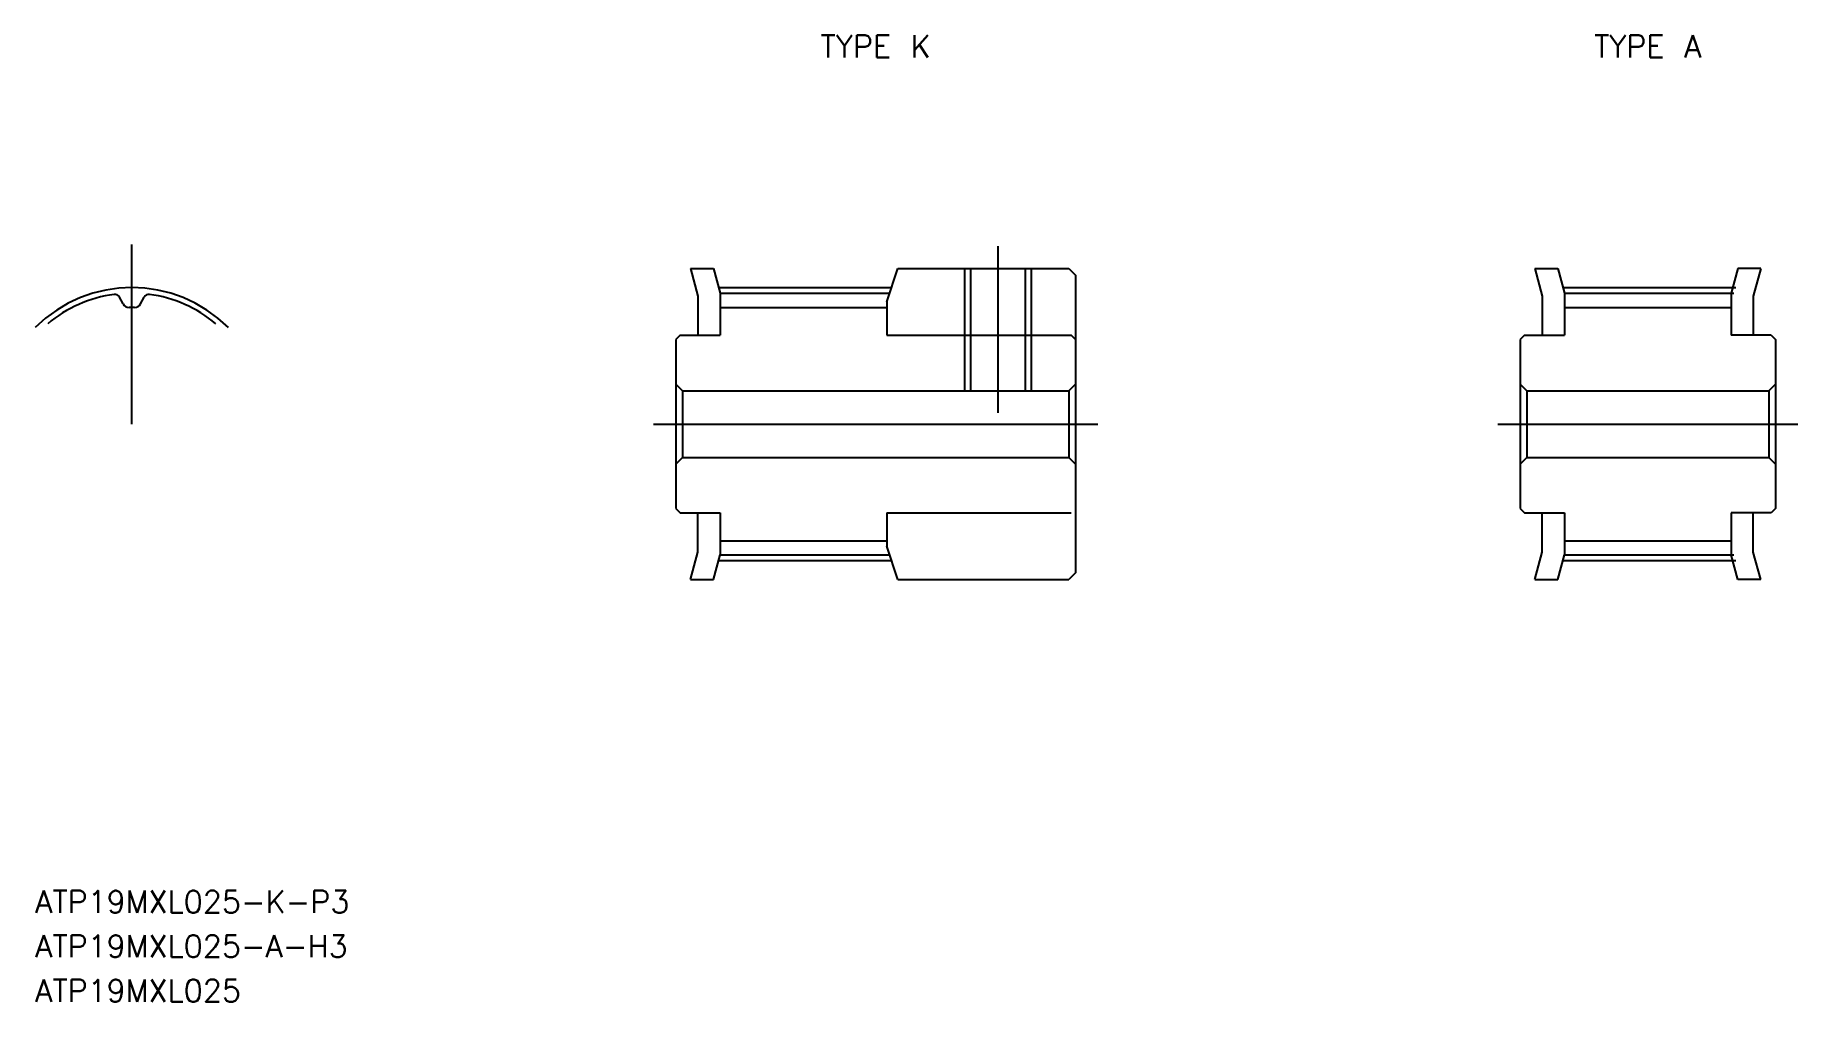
# Model space of a CAD drawing. Extents: x 83.4 to 162.7, y 80.6 to 124.1.
import ezdxf
from ezdxf.enums import TextEntityAlignment as Align

# ---------------------------------------------------------------- set-up
doc = ezdxf.new("R2010")
doc.units = 0
doc.linetypes.add('CENTER', pattern=[50.8, 31.75, -6.35, 6.35, -6.35])
doc.linetypes.add('DASHED', pattern=[19.05, 12.7, -6.35])
doc.layers.get('0').update_dxf_attribs({"linetype": 'CONTINUOUS'})
doc.layers.add('CENTER', color=1, linetype='CENTER')
doc.styles.add('MISUMI', font='txt.shx')

msp = doc.modelspace()

# ---------------------------------------------------------------- linework, layer by layer
at = {"color": 7, "linetype": 'CONTINUOUS'}
for p, q in [((112.85, 113.601), (113.886, 113.601)), ((112.85, 113.601), (113.183, 112.36)), ((113.886, 113.601), (114.183, 112.491)), ((121.683, 112.101), (122.183, 113.601)), ((122.183, 113.601), (129.883, 113.601)), ((129.883, 113.601), (130.183, 113.301)), ((150.85, 113.601), (151.886, 113.601)), ((150.85, 113.601), (151.183, 112.36)), ((151.886, 113.601), (152.183, 112.491)), ((159.981, 113.601), (159.683, 112.491)), ((161.016, 113.601), (159.981, 113.601)), ((161.016, 113.601), (160.683, 112.36)), ((130.183, 113.301), (130.183, 99.901)), ((87.31, 112.009), (87.146, 112.318)), ((88.097, 112.009), (88.262, 112.318)), ((113.183, 112.36), (113.183, 110.601)), ((114.183, 112.491), (121.813, 112.491)), ((114.183, 112.491), (114.183, 110.601)), ((114.183, 111.851), (121.683, 111.851)), ((121.683, 112.101), (121.683, 110.601)), ((151.183, 112.36), (151.183, 110.601)), ((152.183, 112.491), (159.813, 112.491)), ((152.183, 112.491), (152.183, 110.601)), ((152.183, 111.851), (159.683, 111.851)), ((159.683, 112.491), (159.683, 110.601)), ((160.683, 112.36), (160.683, 110.601)), ((121.683, 111.521), (121.683, 110.601)), ((112.383, 110.601), (112.183, 110.401)), ((112.183, 110.401), (112.183, 102.801)), ((112.383, 110.601), (114.183, 110.601)), ((121.683, 110.601), (129.983, 110.601)), ((130.183, 110.401), (129.983, 110.601)), ((150.383, 110.601), (150.183, 110.401)), ((150.183, 110.401), (150.183, 102.801)), ((150.383, 110.601), (152.183, 110.601)), ((161.483, 110.601), (159.683, 110.601)), ((161.483, 110.601), (161.683, 110.401)), ((161.683, 110.401), (161.683, 102.801)), ((112.183, 108.501), (112.183, 108.501)), ((112.183, 108.401), (112.483, 108.101)), ((112.483, 108.101), (129.883, 108.101)), ((112.483, 108.101), (112.483, 105.101)), ((130.183, 108.401), (129.883, 108.101)), ((129.883, 108.101), (129.883, 105.101)), ((150.183, 108.501), (150.183, 108.501)), ((150.183, 108.401), (150.483, 108.101)), ((150.483, 108.101), (161.383, 108.101)), ((150.483, 108.101), (150.483, 105.101)), ((161.683, 108.401), (161.383, 108.101)), ((161.383, 108.101), (161.383, 105.101)), ((161.683, 108.501), (161.683, 108.501)), ((112.183, 106.601), (112.183, 106.601)), ((150.183, 106.601), (150.183, 106.601)), ((161.683, 106.601), (161.683, 106.601)), ((112.183, 104.801), (112.483, 105.101)), ((112.483, 105.101), (129.883, 105.101)), ((130.183, 104.801), (129.883, 105.101)), ((150.183, 104.801), (150.483, 105.101)), ((150.483, 105.101), (161.383, 105.101)), ((161.683, 104.801), (161.383, 105.101)), ((112.183, 102.801), (112.383, 102.601)), ((112.383, 102.601), (114.183, 102.601)), ((113.183, 100.843), (113.183, 102.601)), ((114.183, 102.601), (114.183, 100.711)), ((121.683, 102.601), (129.983, 102.601)), ((121.683, 102.601), (121.683, 101.101)), ((121.683, 102.601), (121.683, 101.681)), ((150.183, 102.801), (150.383, 102.601)), ((150.383, 102.601), (152.183, 102.601)), ((151.183, 100.843), (151.183, 102.601)), ((152.183, 102.601), (152.183, 100.711)), ((159.683, 102.601), (159.683, 100.711)), ((161.483, 102.601), (159.683, 102.601)), ((160.683, 100.843), (160.683, 102.601)), ((161.683, 102.801), (161.483, 102.601)), ((112.85, 99.601), (113.183, 100.843)), ((114.183, 101.351), (121.683, 101.351)), ((122.183, 99.601), (121.683, 101.101)), ((150.85, 99.601), (151.183, 100.843)), ((152.183, 101.351), (159.683, 101.351)), ((161.016, 99.601), (160.683, 100.843)), ((113.886, 99.601), (114.183, 100.711)), ((114.183, 100.711), (121.813, 100.711)), ((151.886, 99.601), (152.183, 100.711)), ((152.183, 100.711), (159.813, 100.711)), ((159.981, 99.601), (159.683, 100.711)), ((112.85, 99.601), (113.886, 99.601)), ((122.183, 99.601), (129.883, 99.601)), ((130.183, 99.901), (129.883, 99.601)), ((150.85, 99.601), (151.886, 99.601)), ((161.016, 99.601), (159.981, 99.601))]:
    msp.add_line(p, q, dxfattribs=at)
at = {"color": 3, "linetype": 'DASHED'}
for p, q in [((125.183, 113.601), (125.183, 108.101)), ((125.458, 113.601), (125.458, 108.101)), ((127.908, 113.601), (127.908, 108.101)), ((128.183, 113.601), (128.183, 108.101))]:
    msp.add_line(p, q, dxfattribs=at)
at = {"color": 7, "linetype": 'CONTINUOUS'}
for centre, radius, start, end in [((87.704, 106.601), 5.89, 97.72581, 130), ((86.943, 112.21), 0.23, 28, 97.72581), ((87.575, 112.15), 0.3, 208, 271.32838), ((87.704, 106.601), 5.25, 88.67162, 91.32838), ((87.833, 112.15), 0.3, 268.67162, 332), ((88.465, 112.21), 0.23, 82.27419, 152), ((87.704, 106.601), 5.89, 50, 82.27419)]:
    msp.add_arc(centre, radius, start, end, dxfattribs=at)
at = {"layer": 'CENTER', "color": 1, "linetype": 'CENTER'}
for p, q in [((87.704, 106.601), (87.704, 114.682)), ((126.683, 114.601), (126.683, 107.101)), ((114.115, 112.746), (121.898, 112.746)), ((152.115, 112.746), (159.898, 112.746)), ((111.183, 106.601), (131.183, 106.601)), ((149.183, 106.601), (162.683, 106.601)), ((114.115, 100.456), (121.898, 100.456)), ((152.115, 100.456), (159.898, 100.456))]:
    msp.add_line(p, q, dxfattribs=at)
msp.add_arc((87.704, 106.601), 6.145, 45, 135, dxfattribs=at)

# ---------------------------------------------------------------- texts
at = {"color": 7, "linetype": 'CONTINUOUS', "style": 'MISUMI'}
for s, p in [('TYPE K', (121.183, 123.601)), ('TYPE A', (155.933, 123.601))]:
    msp.add_text(s, height=1, dxfattribs=at).set_placement(p, align=Align.MIDDLE_CENTER)
for s, p in [('ATP19MXL025-K-P3', (83.359, 84.601)), ('ATP19MXL025-A-H3', (83.359, 82.601)), ('ATP19MXL025', (83.359, 80.601))]:
    msp.add_text(s, height=1, dxfattribs=at).set_placement(p)

doc.saveas('drawing.dxf')
